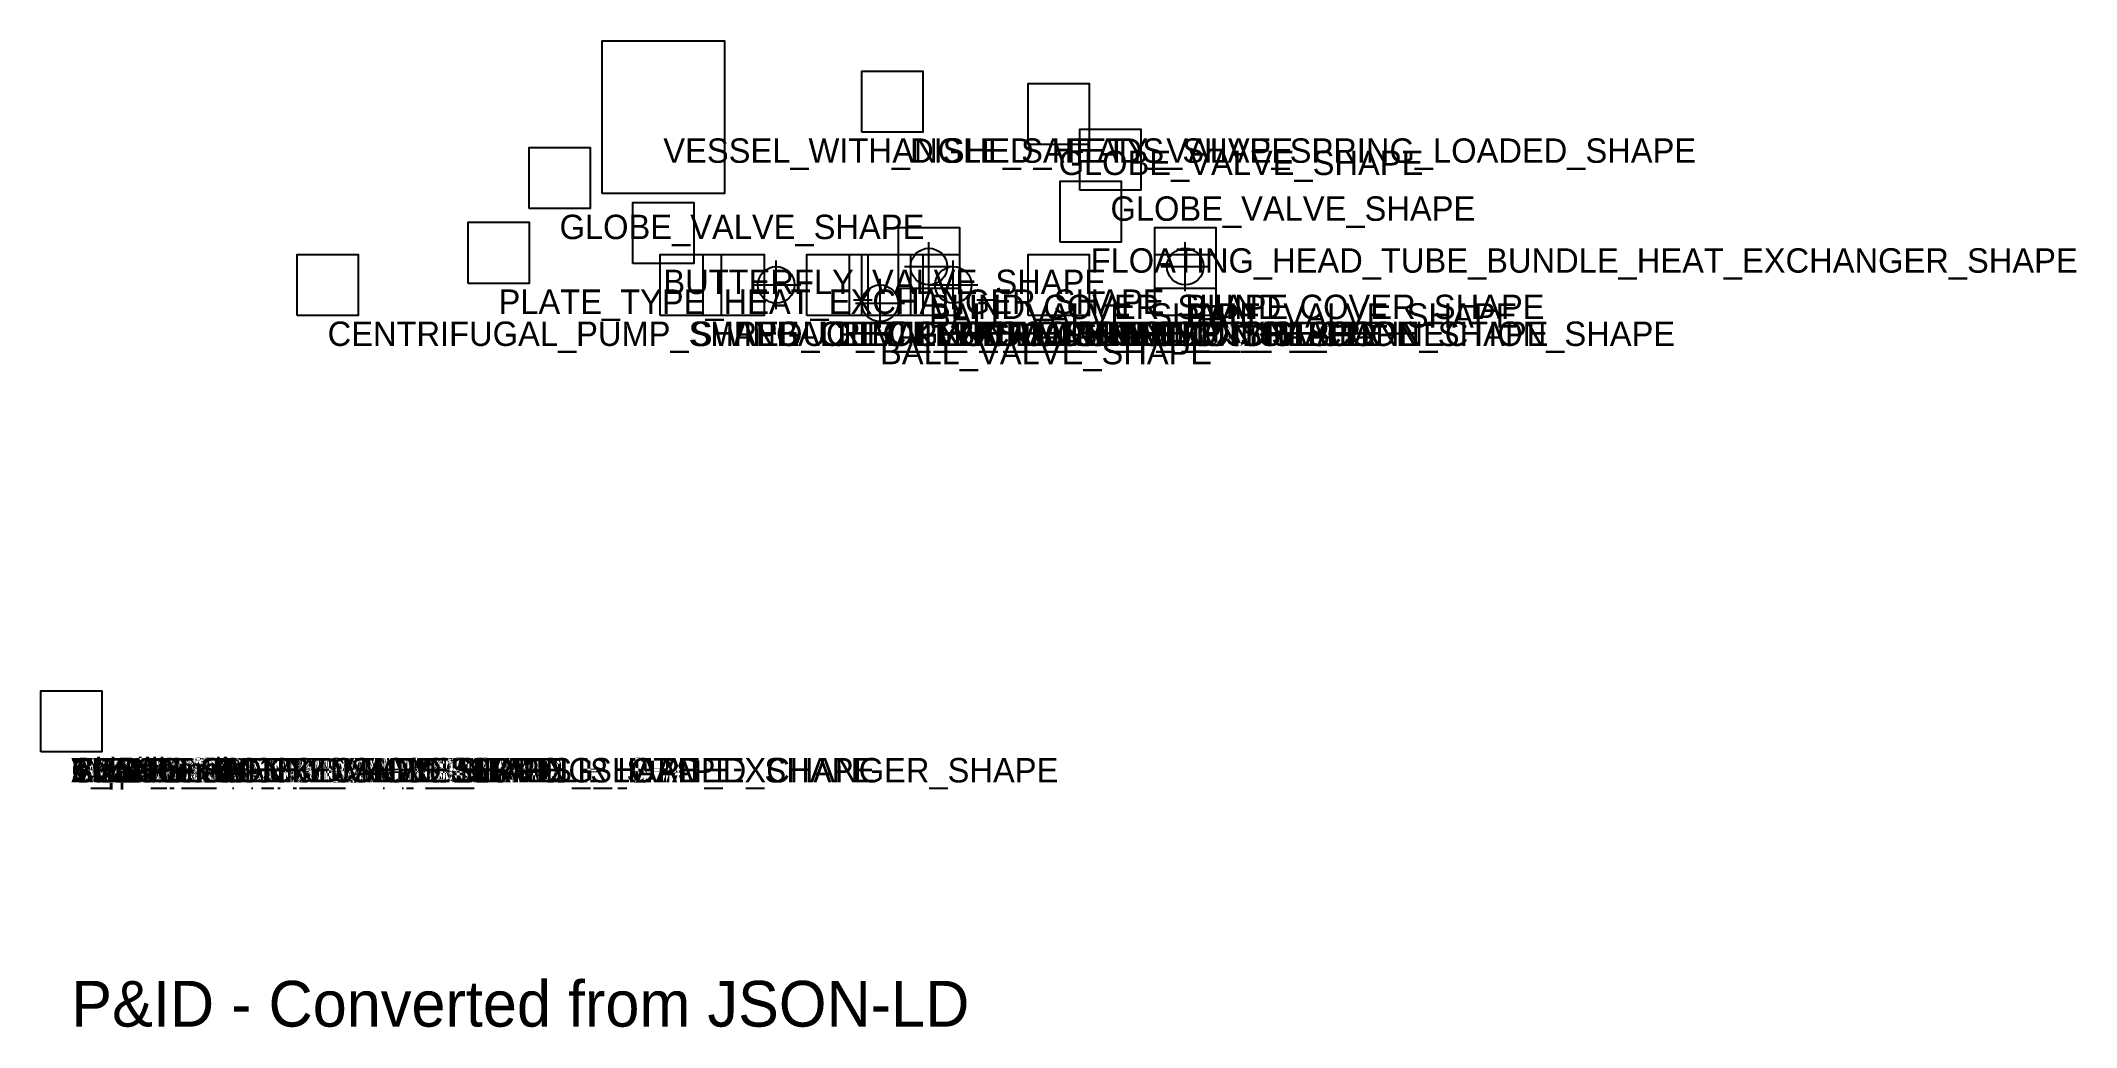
# Model space of a CAD drawing. Header units: metres. Extents: x -10 to 657, y -100 to 223.
import ezdxf

# ---------------------------------------------------------------- set-up
doc = ezdxf.new("R2010")
doc.units = ezdxf.units.M
doc.layers.add('COMPONENTS', color=1, linetype='Continuous')
doc.layers.add('LABELS', color=7, linetype='Continuous')

# ---------------------------------------------------------------- blocks, each defined once
blk = doc.blocks.new('COMPONENT')
blk.add_lwpolyline([(-10, -10), (-10, 10), (10, 10), (10, -10), (-10, -10)])
blk = doc.blocks.new('VALVE')
for points in [[(0, -8), (0, 8)], [(-8, 0), (8, 0)]]:
    blk.add_lwpolyline(points)
blk.add_circle((0, 0), 6)
blk = doc.blocks.new('TANK')
blk.add_lwpolyline([(-20, -25), (-20, 25), (20, 25), (20, -25), (-20, -25)])

msp = doc.modelspace()

# ---------------------------------------------------------------- block references
at = {"layer": 'COMPONENTS'}
for name, p in [('TANK', (194, 198)), ('COMPONENT', (269, 203)), ('COMPONENT', (323.5, 199)), ('COMPONENT', (340.5, 184)), ('COMPONENT', (160, 178)), ('COMPONENT', (334, 167)), ('COMPONENT', (194, 160)), ('COMPONENT', (140, 153.5)), ('COMPONENT', (281, 151.8)), ('COMPONENT', (365, 151.8)), ('VALVE', (281, 149)), ('VALVE', (365, 149)), ('COMPONENT', (84, 143)), ('COMPONENT', (203, 143)), ('COMPONENT', (217, 143)), ('VALVE', (231, 143)), ('COMPONENT', (251, 143)), ('COMPONENT', (265, 143)), ('COMPONENT', (269, 143)), ('COMPONENT', (281, 143)), ('VALVE', (289, 143)), ('COMPONENT', (323.5, 143)), ('COMPONENT', (365, 143)), ('VALVE', (265, 137)), ('COMPONENT', (0, 0)), ('COMPONENT', (0, 0)), ('COMPONENT', (0, 0)), ('COMPONENT', (0, 0)), ('COMPONENT', (0, 0)), ('COMPONENT', (0, 0)), ('COMPONENT', (0, 0)), ('COMPONENT', (0, 0)), ('COMPONENT', (0, 0)), ('COMPONENT', (0, 0)), ('COMPONENT', (0, 0)), ('COMPONENT', (0, 0)), ('COMPONENT', (0, 0)), ('COMPONENT', (0, 0)), ('COMPONENT', (0, 0)), ('COMPONENT', (0, 0)), ('COMPONENT', (0, 0)), ('COMPONENT', (0, 0)), ('COMPONENT', (0, 0)), ('COMPONENT', (0, 0)), ('COMPONENT', (0, 0)), ('COMPONENT', (0, 0)), ('COMPONENT', (0, 0)), ('COMPONENT', (0, 0))]:
    msp.add_blockref(name, p, dxfattribs=at)

# ---------------------------------------------------------------- texts
at = {"layer": 'LABELS'}
for s, height, p in [('VESSEL_WITH_DISHED_HEADS_SHAPE', 8, (194, 183)), ('ANGLE_SAFETY_VALVE_SPRING_LOADED_SHAPE', 8, (269, 183)), ('GLOBE_VALVE_SHAPE', 8, (323.5, 179)), ('GLOBE_VALVE_SHAPE', 8, (340.5, 164)), ('GLOBE_VALVE_SHAPE', 8, (160, 158)), ('FLOATING_HEAD_TUBE_BUNDLE_HEAT_EXCHANGER_SHAPE', 8, (334, 147)), ('BUTTERFLY_VALVE_SHAPE', 8, (194, 140)), ('PLATE_TYPE_HEAT_EXCHANGER_SHAPE', 8, (140, 133.5)), ('BLIND_COVER_SHAPE', 8, (281, 131.8)), ('BALL_VALVE_SHAPE', 8, (281, 129)), ('BLIND_COVER_SHAPE', 8, (365, 131.8)), ('BALL_VALVE_SHAPE', 8, (365, 129)), ('CENTRIFUGAL_PUMP_SHAPE', 8, (84, 123)), ('SWING_CHECK_VALVE_SHAPE', 8, (203, 123)), ('REDUCER_GENERAL_SHAPE', 8, (217, 123)), ('BALL_VALVE_SHAPE', 8, (231, 123)), ('RECIPROCATING_PUMP_SHAPE', 8, (251, 123)), ('T_TYPE_CONNECTION_SHAPE', 8, (265, 123)), ('T_TYPE_CONNECTION_SHAPE', 8, (269, 123)), ('T_TYPE_CONNECTION_SHAPE', 8, (281, 123)), ('BALL_VALVE_SHAPE', 8, (289, 123)), ('T_TYPE_CONNECTION_SHAPE', 8, (323.5, 123)), ('T_TYPE_CONNECTION_SHAPE', 8, (365, 123)), ('BALL_VALVE_SHAPE', 8, (265, 117)), ('ANGLE_SAFETY_VALVE_SPRING_LOADED_SHAPE', 8, (0, -20)), ('VESSEL_WITH_DISHED_HEADS_SHAPE', 8, (0, -20)), ('TubeBundle-1', 8, (0, -20)), ('T_TYPE_CONNECTION_SHAPE', 8, (0, -20)), ('SWING_CHECK_VALVE_SHAPE', 8, (0, -20)), ('Chamber-1', 8, (0, -20)), ('Chamber-2', 8, (0, -20)), ('Chamber-3', 8, (0, -20)), ('Chamber-4', 8, (0, -20)), ('Chamber-5', 8, (0, -20)), ('Chamber-6', 8, (0, -20)), ('Chamber-7', 8, (0, -20)), ('Chamber-8', 8, (0, -20)), ('CENTRIFUGAL_PUMP_SHAPE', 8, (0, -20)), ('GLOBE_VALVE_SHAPE', 8, (0, -20)), ('Displacer-1', 8, (0, -20)), ('RECIPROCATING_PUMP_SHAPE', 8, (0, -20)), ('PLATE_TYPE_HEAT_EXCHANGER_SHAPE', 8, (0, -20)), ('FLOATING_HEAD_TUBE_BUNDLE_HEAT_EXCHANGER_SHAPE', 8, (0, -20)), ('BALL_VALVE_SHAPE', 8, (0, -20)), ('BUTTERFLY_VALVE_SHAPE', 8, (0, -20)), ('BLIND_COVER_SHAPE', 8, (0, -20)), ('REDUCER_GENERAL_SHAPE', 8, (0, -20)), ('Impeller-1', 8, (0, -20)), ('P&ID - Converted from JSON-LD', 15, (0, -100))]:
    msp.add_text(s, height=height, dxfattribs=at).set_placement(p)

doc.saveas('drawing.dxf')
